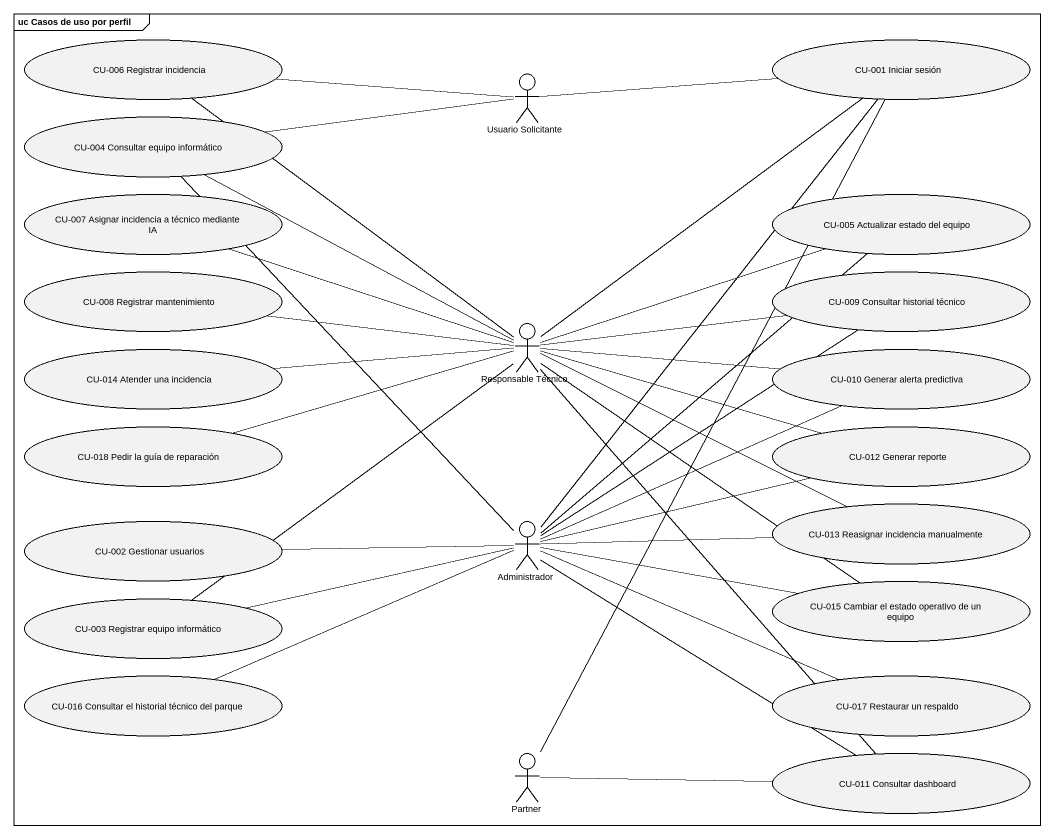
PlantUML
@startuml
mainframe uc Casos de uso por perfil
usecase "CU-006 Registrar incidencia" as CU_006_Registrar_incidencia
usecase "CU-001 Iniciar sesión" as CU_001_Iniciar_sesión
actor "Usuario Solicitante" as Usuario_Solicitante
usecase "CU-004 Consultar equipo informático" as CU_004_Consultar_equipo
usecase "CU-007 Asignar incidencia a técnico mediante IA" as CU_007_Asignar_incidencia_a
usecase "CU-005 Actualizar estado del equipo" as CU_005_Actualizar_estado
usecase "CU-008 Registrar mantenimiento" as CU_008_Registrar
usecase "CU-009 Consultar historial técnico" as CU_009_Consultar_historial
usecase "CU-014 Atender una incidencia" as CU_014_Atender_una
actor "Responsable Técnico" as Responsable_Técnico
usecase "CU-010 Generar alerta predictiva" as CU_010_Generar_alerta
usecase "CU-018 Pedir la guía de reparación" as CU_018_Pedir_la_guía_de
usecase "CU-012 Generar reporte" as CU_012_Generar_reporte
usecase "CU-013 Reasignar incidencia manualmente" as CU_013_Reasignar_incidencia
usecase "CU-002 Gestionar usuarios" as CU_002_Gestionar_usuarios
actor Administrador
usecase "CU-015 Cambiar el estado operativo de un equipo" as CU_015_Cambiar_el_estado
usecase "CU-003 Registrar equipo informático" as CU_003_Registrar_equipo
usecase "CU-016 Consultar el historial técnico del parque" as CU_016_Consultar_el
usecase "CU-017 Restaurar un respaldo" as CU_017_Restaurar_un_respaldo
actor Partner
usecase "CU-011 Consultar dashboard" as CU_011_Consultar_dashboard
CU_006_Registrar_incidencia -right- Usuario_Solicitante
CU_006_Registrar_incidencia -- Responsable_Técnico
CU_001_Iniciar_sesión -left- Usuario_Solicitante
CU_001_Iniciar_sesión -- Responsable_Técnico
CU_001_Iniciar_sesión -- Administrador
Usuario_Solicitante -left- CU_004_Consultar_equipo
CU_004_Consultar_equipo -right- Responsable_Técnico
CU_004_Consultar_equipo -- Administrador
CU_005_Actualizar_estado -left- Responsable_Técnico
CU_005_Actualizar_estado -- Administrador
CU_008_Registrar -right- Responsable_Técnico
CU_009_Consultar_historial -left- Responsable_Técnico
CU_009_Consultar_historial -- Administrador
Responsable_Técnico -left- CU_007_Asignar_incidencia_a
Responsable_Técnico -left- CU_014_Atender_una
Responsable_Técnico -right- CU_010_Generar_alerta
Responsable_Técnico -left- CU_018_Pedir_la_guía_de
Responsable_Técnico -- CU_015_Cambiar_el_estado
CU_012_Generar_reporte -left- Responsable_Técnico
CU_012_Generar_reporte -left- Administrador
CU_013_Reasignar_incidencia -left- Responsable_Técnico
CU_013_Reasignar_incidencia -left- Administrador
CU_002_Gestionar_usuarios -right- Administrador
Administrador -right- CU_010_Generar_alerta
Administrador -right- CU_015_Cambiar_el_estado
Administrador -left- CU_016_Consultar_el
Administrador -right- CU_017_Restaurar_un_respaldo
CU_003_Registrar_equipo -up- Responsable_Técnico
CU_003_Registrar_equipo -right- Administrador
Partner -up- CU_001_Iniciar_sesión
Partner -right- CU_011_Consultar_dashboard
CU_011_Consultar_dashboard -up- Responsable_Técnico
CU_011_Consultar_dashboard -left- Administrador
@enduml
